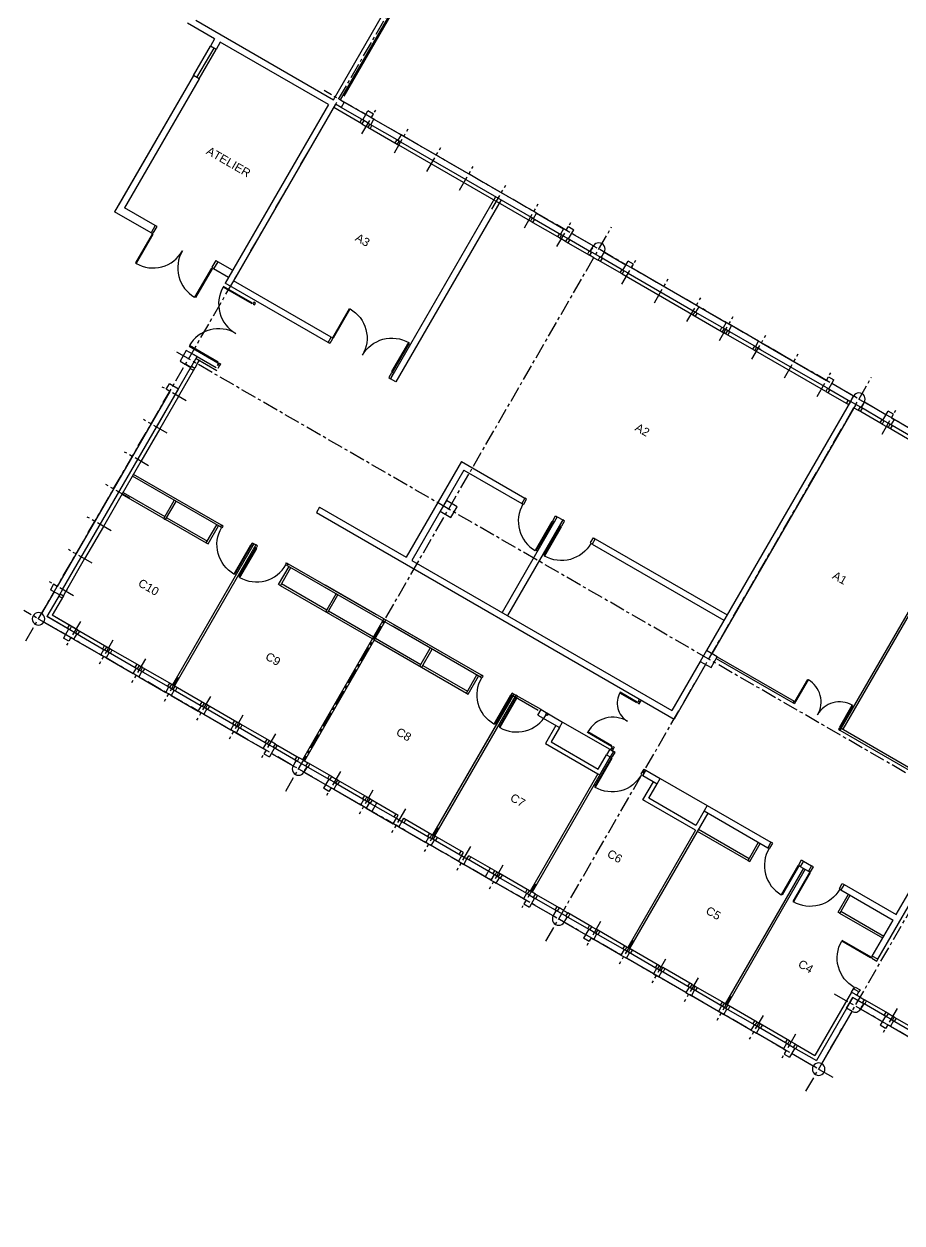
# Model space of a CAD drawing. Extents: x 1614 to 26454, y 2920 to 16595.
# Drawn here: x 2345 to 4450, y 8141 to 11017 of the extents above; entities that cross this region are included whole.
import ezdxf

# ---------------------------------------------------------------- set-up
doc = ezdxf.new("R2010")
doc.units = 0
doc.header["$MEASUREMENT"] = 0
doc.linetypes.add('AXES', pattern=[2, 1.25, -0.25, 0.25, -0.25])
doc.layers.get('0').update_dxf_attribs({"linetype": 'CONTINUOUS'})
for name, color, linetype in [('BA_APPUI_FENETRE', 140, 'CONTINUOUS'), ('BA_AXE_TRAME', 253, 'AXES'), ('BA_CLOISON_EXISTANTE', 4, 'CONTINUOUS'), ('BA_DOUBLAGE', 134, 'CONTINUOUS'), ('BA_MENUIS_EXTERIEURE', 6, 'CONTINUOUS'), ('BA_MENUIS_INTERIEURE', 202, 'CONTINUOUS'), ('BA_STRUCTURE', 5, 'CONTINUOUS'), ('TXT_REP_PIECE', 3, 'CONTINUOUS')]:
    doc.layers.add(name, color=color, linetype=linetype)

# ---------------------------------------------------------------- blocks, each defined once
blk = doc.blocks.new('baie1')
at = {"layer": 'BA_APPUI_FENETRE'}
blk.add_line((7.5, -5), (82.5, -5), dxfattribs=at)
at = {"layer": 'BA_DOUBLAGE'}
for p, q in [((4.5, 19), (0, 19)), ((85.5, 19), (90, 19))]:
    blk.add_line(p, q, dxfattribs=at)
at = {"layer": 'BA_MENUIS_EXTERIEURE'}
for p, q in [((4.5, 19), (85.5, 19)), ((4.5, 10), (4.5, 19)), ((4.5, 10), (85.5, 10)), ((10.5, 10), (10.5, 19)), ((79.5, 10), (79.5, 19)), ((85.5, 10), (85.5, 19))]:
    blk.add_line(p, q, dxfattribs=at)
at = {"layer": 'BA_STRUCTURE'}
for points in [[(0, 10), (7.5, 10), (7.5, -5), (0, -5)], [(90, -5), (82.5, -5), (82.5, 10), (90, 10)]]:
    blk.add_lwpolyline(points, dxfattribs=at)
blk = doc.blocks.new('baie2')
at = {"layer": 'BA_DOUBLAGE'}
blk.add_line((-12, 19), (0, 19), dxfattribs=at)
at = {"layer": 'BA_MENUIS_EXTERIEURE'}
for p, q in [((-78.3, 10), (-78.3, 19)), ((-12, 19), (-78.3, 19)), ((-12, 10), (-78.3, 10)), ((-72.3, 10), (-72.3, 19)), ((-18, 10), (-18, 19)), ((-12, 10), (-12, 19))]:
    blk.add_line(p, q, dxfattribs=at)
at = {"layer": 'BA_STRUCTURE'}
for p, q in [((-75, 0), (-75, 10)), ((0, 10), (-15, 10)), ((-15, 10), (-15, -15)), ((0, -15), (-15, -15)), ((0, -5), (0, -15))]:
    blk.add_line(p, q, dxfattribs=at)
blk = doc.blocks.new('P80_15')
for p, q in [((3.5, 96.5), (5.5, 96.5)), ((3.5, 16.5), (3.5, 96.5)), ((5.5, 16.5), (5.5, 96.6)), ((0, 0), (0, 15)), ((0, 15), (3.5, 15)), ((5, 0), (0, 0)), ((3.5, 16.5), (5.5, 16.5)), ((3.5, 15), (3.5, 13.5)), ((3.5, 13.5), (5, 13.5)), ((5, 13.5), (5, 0)), ((85, 13.5), (85, 0)), ((86.5, 13.5), (85, 13.5)), ((85, 0), (90, 0)), ((90, 15), (86.5, 15)), ((86.5, 15), (86.5, 13.5)), ((90, 0), (90, 15))]:
    blk.add_line(p, q)
for centre, radius, start, end in [((5.6, 15.7), 80.9, 359.5039, 90.0499), ((5, 13.5), 0, 270, 0), ((5.5, 16.5), 0, 270, 0)]:
    blk.add_arc(centre, radius, start, end)
blk = doc.blocks.new('P80_5')
for p, q in [((-5.5, 6.5), (-5.5, 86.6)), ((-3.5, 86.5), (-5.5, 86.5)), ((-3.5, 6.5), (-3.5, 86.5)), ((-90, 0), (-90, 5)), ((-90, 5), (-86.5, 5)), ((-85, 0), (-90, 0)), ((-86.5, 5), (-86.5, 3.5)), ((-86.5, 3.5), (-85, 3.5)), ((-85, 3.5), (-85, 0)), ((-3.5, 6.5), (-5.5, 6.5)), ((-5, 3.5), (-5, 0)), ((-3.5, 3.5), (-5, 3.5)), ((-5, 0), (0, 0)), ((0, 5), (-3.5, 5)), ((-3.5, 5), (-3.5, 3.5)), ((0, 0), (0, 5))]:
    blk.add_line(p, q)
for centre, radius, start, end in [((-5.6, 5.7), 80.9, 89.9501, 180.4961), ((-5.5, 6.5), 0, 180, 270), ((-5, 3.5), 0, 180, 270)]:
    blk.add_arc(centre, radius, start, end)
blk = doc.blocks.new('P160_15')
for p, q in [((3.5, 16.5), (3.5, 96.5)), ((3.5, 96.5), (5.5, 96.5)), ((5.5, 16.5), (5.5, 96.6)), ((167.5, 16.5), (167.5, 96.6)), ((169.5, 96.5), (167.5, 96.5)), ((169.5, 16.5), (169.5, 96.5)), ((0, 0), (0, 15)), ((0, 15), (3.5, 15)), ((5, 0), (0, 0)), ((3.5, 16.5), (5.5, 16.5)), ((3.5, 15), (3.5, 13.5)), ((3.5, 13.5), (5, 13.5)), ((5, 13.5), (5, 0)), ((169.5, 16.5), (167.5, 16.5)), ((168, 13.5), (168, 0)), ((169.5, 13.5), (168, 13.5)), ((168, 0), (173, 0)), ((169.5, 15), (169.5, 13.5)), ((173, 15), (169.5, 15)), ((173, 0), (173, 15))]:
    blk.add_line(p, q)
for centre, radius, start, end in [((5.6, 15.7), 80.9, 359.5039, 90.0499), ((167.4, 15.7), 80.9, 89.9501, 180.4961), ((5, 13.5), 0, 270, 0), ((5.5, 16.5), 0, 270, 0), ((167.5, 16.5), 0, 180, 270), ((168, 13.5), 0, 180, 270)]:
    blk.add_arc(centre, radius, start, end)

msp = doc.modelspace()

# ---------------------------------------------------------------- linework, layer by layer
at = {"layer": 'BA_APPUI_FENETRE'}
for p, q in [((3113, 10843.8), (3460.3, 11445.4)), ((2751.1, 10893), (2791.9, 10963.7)), ((3112.6, 10829.3), (3164.6, 10799.3)), ((3184.1, 10788.1), (3249.1, 10750.6)), ((3573.8, 10563.1), (3638.8, 10525.6)), ((3658.3, 10514.3), (3710.3, 10484.4)), ((3736.2, 10469.3), (3788.2, 10439.3)), ((3963.5, 10338.1), (4028.5, 10300.6)), ((4106.4, 10255.6), (4041.5, 10293.1)), ((4184.4, 10210.6), (4119.4, 10248.1)), ((4333.8, 10124.3), (4281.8, 10154.3)), ((4411.7, 10079.3), (4359.8, 10109.4)), ((2417.2, 9654.7), (2387.2, 9602.8)), ((2392.7, 9582.3), (2444.6, 9552.3)), ((2444.6, 9552.3), (2392.7, 9582.3)), ((3636.4, 9342.2), (3749.3, 9277.1)), ((2938.3, 9267.3), (2990.2, 9237.2)), ((3016.2, 9222.3), (3068.2, 9192.3)), ((3870.2, 9207.2), (3983.1, 9142.1)), ((3165.6, 9136), (3230.5, 9098.5)), ((3243.5, 9091), (3308.5, 9053.5)), ((3386.4, 9008.5), (3321.5, 9046)), ((3464.4, 8963.5), (3399.4, 9001)), ((3613.8, 8877.3), (3561.8, 8907.3)), ((3691.7, 8832.3), (3639.7, 8862.2)), ((4257.8, 8522.8), (4330.3, 8648.3)), ((4402.7, 8623.8), (4350.7, 8653.8)), ((4237.3, 8517.3), (4185.3, 8547.3))]:
    msp.add_line(p, q, dxfattribs=at)
at = {"layer": 'BA_AXE_TRAME', "ltscale": 30}
for p, q in [((2349.1, 9536.9), (3853, 12141.7)), ((5004.9, 9736.8), (3065, 10856.8)), ((3155.1, 10752.8), (3188.2, 10810.1)), ((3233, 10707.8), (3266.1, 10765.1)), ((3311, 10662.8), (3344.1, 10720.1)), ((3388.9, 10617.8), (3422, 10675.1)), ((3466.8, 10572.8), (3499.9, 10630.1)), ((3544.8, 10527.8), (3577.9, 10585.1)), ((2972.7, 9176.9), (3753.8, 10529.8)), ((3622.7, 10482.8), (3655.8, 10540.1)), ((3778.6, 10392.8), (3811.7, 10450.1)), ((3778.6, 10392.8), (3811.7, 10450.1)), ((3856.6, 10347.8), (3889.7, 10405.1)), ((3856.6, 10347.8), (3889.7, 10405.1)), ((3934.5, 10302.8), (3967.6, 10360.1)), ((3934.5, 10302.8), (3967.6, 10360.1)), ((4012.4, 10257.8), (4045.5, 10315.1)), ((4012.4, 10257.8), (4045.5, 10315.1)), ((4090.4, 10212.8), (4123.5, 10270.1)), ((6329.4, 8140.8), (2705, 10233.3)), ((4168.3, 10167.8), (4201.4, 10225.1)), ((3596.2, 8816.9), (4377.3, 10169.8)), ((4246.3, 10122.8), (4279.4, 10180.1)), ((2733.7, 10112.8), (2676.4, 10145.9)), ((2688.7, 10034.9), (2631.4, 10068)), ((4402.2, 10032.8), (4435.2, 10090.1)), ((2643.7, 9956.9), (2586.4, 9990)), ((2598.7, 9879), (2541.4, 9912.1)), ((2553.7, 9801.1), (2496.4, 9834.1)), ((4219.7, 8456.9), (5000.8, 9809.8)), ((2508.7, 9723.1), (2451.4, 9756.2)), ((2463.7, 9645.2), (2406.4, 9678.3)), ((4284.9, 8489.8), (2345, 9609.8)), ((2480.2, 9583.8), (2447.1, 9526.5)), ((2558.1, 9538.8), (2525, 9481.5)), ((2636.1, 9493.8), (2603, 9436.5)), ((2714, 9448.8), (2680.9, 9391.5)), ((2791.9, 9403.8), (2758.8, 9346.5)), ((2869.9, 9358.8), (2836.8, 9301.5)), ((2947.8, 9313.8), (2914.7, 9256.5)), ((3103.7, 9223.8), (3070.6, 9166.5)), ((3103.7, 9223.8), (3070.6, 9166.5)), ((3181.7, 9178.8), (3148.6, 9121.5)), ((3181.7, 9178.8), (3148.6, 9121.5)), ((3259.6, 9133.8), (3226.5, 9076.5)), ((3259.6, 9133.8), (3226.5, 9076.5)), ((3337.5, 9088.8), (3304.4, 9031.5)), ((3337.5, 9088.8), (3304.4, 9031.5)), ((3415.5, 9043.8), (3382.4, 8986.5)), ((3493.4, 8998.8), (3460.3, 8941.5)), ((3571.4, 8953.8), (3538.3, 8896.5)), ((3727.2, 8863.8), (3694.2, 8806.5)), ((3805.2, 8818.8), (3772.1, 8761.5)), ((3883.1, 8773.8), (3850, 8716.5)), ((3961.1, 8728.8), (3928, 8671.5)), ((4996, 8281.3), (4282.3, 8693.4)), ((4039, 8683.8), (4005.9, 8626.5)), ((4117, 8638.8), (4083.9, 8581.5)), ((4438.3, 8655.4), (4405.2, 8598.1)), ((4194.9, 8593.8), (4161.8, 8536.5))]:
    msp.add_line(p, q, dxfattribs=at)
at = {"layer": 'BA_CLOISON_EXISTANTE'}
for p, q in [((2757.7, 10214.5), (2807.3, 10185.8)), ((2760.2, 10218.8), (2805.5, 10192.6)), ((2812, 10203.9), (2808, 10197)), ((2816.3, 10201.4), (2809.8, 10190.1)), ((2815.8, 9810.2), (2605, 9932)), ((2818.3, 9814.6), (2607.5, 9936.3)), ((4644.4, 9917.3), (4301.4, 9323.2)), ((4648.7, 9914.8), (4308.2, 9325.1)), ((2680.4, 9830.7), (2705.4, 9874)), ((2684.7, 9828.2), (2709.7, 9871.5)), ((2680.4, 9830.7), (2684.7, 9828.2)), ((2782.2, 9771.9), (2807.2, 9815.2)), ((2786.5, 9769.4), (2811.5, 9812.7)), ((2896.3, 9769.6), (2701.3, 9431.8)), ((2900.6, 9767.1), (2705.6, 9429.3)), ((2782.2, 9771.9), (2786.5, 9769.4)), ((2900.6, 9767.1), (2896.3, 9769.6)), ((2896.3, 9769.6), (2900.6, 9767.1)), ((2896.3, 9769.6), (2900.6, 9767.1)), ((2900.6, 9767.1), (2896.3, 9769.6)), ((2978.6, 9722.1), (3189.4, 9600.3)), ((2955.4, 9671.9), (2980.4, 9715.2)), ((2959.7, 9669.4), (2984.7, 9712.7)), ((2976.1, 9717.7), (3186.9, 9596)), ((2959.7, 9669.4), (2955.4, 9671.9)), ((3351.7, 9500.8), (3065.2, 9666.2)), ((3368.3, 9497.1), (3067.7, 9670.6)), ((3068.5, 9606.6), (3093.5, 9649.9)), ((3072.8, 9604.1), (3097.8, 9647.4)), ((3072.8, 9604.1), (3068.5, 9606.6)), ((3208.1, 9589.6), (3013.1, 9251.8)), ((3212.4, 9587.1), (3017.4, 9249.3)), ((3439.4, 9450.2), (3228.5, 9572)), ((3441.9, 9454.6), (3231, 9576.3)), ((3294.2, 9476.3), (3319.2, 9519.6)), ((3298.5, 9473.8), (3323.5, 9517.1)), ((4004.7, 9494.5), (4189, 9388.1)), ((4007.2, 9498.8), (4191.5, 9392.4)), ((3294.2, 9476.3), (3298.5, 9473.8)), ((3405.7, 9411.9), (3430.7, 9455.2)), ((3410, 9409.4), (3435, 9452.7)), ((3519.8, 9409.6), (3324.8, 9071.8)), ((3524.2, 9407.1), (3329.2, 9069.3)), ((3405.7, 9411.9), (3410, 9409.4)), ((3577.9, 9370.2), (3517.3, 9405.2)), ((3584.8, 9372.1), (3519.8, 9409.6)), ((3512.3, 9396.6), (3324.8, 9071.8)), ((3818.3, 9392.5), (3821, 9397.3)), ((3822.6, 9390), (3825.4, 9394.8)), ((3620.2, 9334.3), (3595.2, 9291)), ((3628.9, 9329.3), (3608.9, 9294.6)), ((4301.4, 9323.2), (4467.6, 9227.2)), ((4303.9, 9327.6), (4465.8, 9234.1)), ((3595.2, 9291), (3721.1, 9218.3)), ((3608.9, 9294.6), (3721.8, 9229.4)), ((3721.8, 9229.4), (3741.8, 9264.1)), ((3753.3, 9279.9), (3751, 9276.1)), ((3757.6, 9277.4), (3755.4, 9273.6)), ((3750.5, 9259.1), (3563, 8934.3)), ((3725.5, 9215.8), (3750.5, 9259.1)), ((3721.1, 9218.3), (3558.6, 8936.8)), ((3721.1, 9218.3), (3725.5, 9215.8)), ((3829.1, 9156), (3854.1, 9199.3)), ((3842.7, 9159.6), (3862.7, 9194.3)), ((3955, 9083.3), (3829.1, 9156)), ((3833.4, 9153.5), (3829.1, 9156)), ((3955.6, 9094.4), (3842.7, 9159.6)), ((3984.3, 9124.1), (3796.8, 8799.3)), ((3975.6, 9129.1), (3955.6, 9094.4)), ((3955, 9083.3), (3792.5, 8801.8)), ((4080.9, 9010.6), (4105.9, 9053.9)), ((4085.2, 9008.1), (4110.2, 9051.4)), ((4080.9, 9010.6), (4085.2, 9008.1)), ((4213.8, 8991.6), (4026.3, 8666.8)), ((4218.1, 8989.1), (4030.6, 8664.3)), ((4296.7, 8886), (4321.7, 8929.3)), ((4301.1, 8883.5), (4326.1, 8926.8)), ((4301.1, 8883.5), (4296.7, 8886))]:
    msp.add_line(p, q, dxfattribs=at)
at = {"layer": 'BA_DOUBLAGE'}
for p, q in [((3155.2, 10777.1), (3165.6, 10771.1)), ((3169.5, 10768.8), (3165.6, 10771.1)), ((3239.7, 10728.3), (3243.6, 10726.1)), ((3559.2, 10543.8), (3243.6, 10726.1)), ((3629.4, 10503.3), (3633.3, 10501.1)), ((3711.2, 10456.1), (3701.1, 10461.9)), ((3711.2, 10456.1), (3701.1, 10461.9)), ((3711.2, 10456.1), (3721.3, 10450.2)), ((3778.8, 10417.1), (3951.5, 10317.3)), ((4019.1, 10278.3), (4023, 10276.1)), ((4026.9, 10273.8), (4023, 10276.1)), ((2760.5, 10201.3), (2766.3, 10211.4)), ((4267.2, 10135.1), (4094.4, 10234.8)), ((2760.5, 10201.3), (2754.6, 10191.2)), ((4334.8, 10096.1), (4344.9, 10090.2)), ((4334.8, 10096.1), (4344.9, 10090.2)), ((2439.5, 9645.3), (2445.5, 9655.7)), ((2447.7, 9659.6), (2445.5, 9655.7)), ((2459.2, 9571.6), (2469.6, 9565.6)), ((3015.2, 9250.6), (3005.1, 9256.4)), ((3015.2, 9250.6), (3005.1, 9256.4)), ((3015.2, 9250.6), (3025.3, 9244.7)), ((3175, 9158.3), (3171.1, 9160.6)), ((3323.1, 9072.8), (3327, 9070.6)), ((3330.9, 9068.3), (3327, 9070.6)), ((3479, 8982.8), (3482.9, 8980.6)), ((3638.8, 8890.6), (3628.7, 8896.4)), ((3638.8, 8890.6), (3648.9, 8884.7)), ((3638.8, 8890.6), (3648.9, 8884.7)), ((4349.8, 8682.1), (4328.9, 8694.2)), ((4349.8, 8682.1), (4339.7, 8687.9)), ((4349.8, 8682.1), (4339.7, 8687.9)), ((4349.8, 8682.1), (4359.9, 8676.3)), ((4349.8, 8682.1), (4359.9, 8676.3)), ((4349.8, 8682.1), (4359.9, 8676.3)), ((4194.7, 8569.6), (4184.4, 8575.6))]:
    msp.add_line(p, q, dxfattribs=at)
at = {"layer": 'BA_MENUIS_EXTERIEURE'}
for p, q in [((2759.7, 10888), (2800.6, 10958.7)), ((2764.9, 10885), (2805.7, 10955.7)), ((3155.2, 10777.1), (3087.7, 10816.1)), ((3159.7, 10784.9), (3105.3, 10816.3)), ((3154.5, 10787.9), (3150, 10780.1)), ((3159.7, 10784.9), (3155.2, 10777.1)), ((3174, 10776.6), (3169.5, 10768.8)), ((3169.5, 10768.8), (3239.7, 10728.3)), ((3174, 10776.6), (3244.2, 10736.1)), ((3179.2, 10773.6), (3174.7, 10765.8)), ((3239, 10739.1), (3234.5, 10731.3)), ((3244.2, 10736.1), (3239.7, 10728.3)), ((3563.7, 10551.6), (3559.2, 10543.8)), ((3559.2, 10543.8), (3629.4, 10503.3)), ((3563.7, 10551.6), (3633.9, 10511.1)), ((3568.9, 10548.6), (3564.4, 10540.8)), ((3628.7, 10514.1), (3624.2, 10506.3)), ((3633.9, 10511.1), (3629.4, 10503.3)), ((3725.8, 10458), (3721.3, 10450.2)), ((3778.8, 10417.1), (3721.3, 10450.2)), ((3783.3, 10424.9), (3725.8, 10458)), ((3731, 10455), (3726.5, 10447.2)), ((3778.1, 10427.9), (3773.6, 10420.1)), ((3783.3, 10424.9), (3778.8, 10417.1)), ((3953.4, 10326.6), (3948.9, 10318.8)), ((3953.4, 10326.6), (4023.6, 10286.1)), ((3948.9, 10318.8), (4019.1, 10278.3)), ((3958.6, 10323.6), (3954.1, 10315.8)), ((4018.4, 10289.1), (4013.9, 10281.3)), ((4023.6, 10286.1), (4019.1, 10278.3)), ((4031.4, 10281.6), (4026.9, 10273.8)), ((4097, 10233.3), (4026.9, 10273.8)), ((4101.5, 10241.1), (4031.4, 10281.6)), ((4036.6, 10278.6), (4032.1, 10270.8)), ((4096.3, 10244.1), (4091.8, 10236.3)), ((4101.5, 10241.1), (4097, 10233.3)), ((2707.7, 10127.9), (2746.8, 10195.7)), ((2715.5, 10123.4), (2754.6, 10191.2)), ((2743.8, 10190.5), (2751.6, 10186)), ((2746.8, 10195.7), (2754.6, 10191.2)), ((2707.7, 10127.9), (2662.7, 10049.9)), ((2715.5, 10123.4), (2670.5, 10045.4)), ((4271.7, 10142.9), (4267.2, 10135.1)), ((4267.2, 10135.1), (4321.8, 10103.6)), ((4271.7, 10142.9), (4326.3, 10111.4)), ((4276.9, 10139.9), (4272.4, 10132.1)), ((4321.1, 10114.4), (4316.6, 10106.6)), ((4326.3, 10111.4), (4321.8, 10103.6)), ((2670.5, 10045.4), (2625.5, 9967.5)), ((2625.5, 9967.5), (2580.5, 9889.5)), ((2580.5, 9889.5), (2535.5, 9811.6)), ((2535.5, 9811.6), (2490.5, 9733.7)), ((2447.7, 9659.6), (2490.5, 9733.7)), ((2431.7, 9649.8), (2400.2, 9595.3)), ((2439.5, 9645.3), (2412.5, 9598.6)), ((2428.7, 9644.6), (2436.5, 9640.1)), ((2431.7, 9649.8), (2439.5, 9645.3)), ((2474.2, 9552.5), (2400.2, 9595.3)), ((2454.7, 9563.8), (2400.3, 9595.2)), ((2473.5, 9563.3), (2412.5, 9598.6)), ((2459.2, 9571.6), (2412.6, 9598.5)), ((2449.5, 9566.8), (2454, 9574.6)), ((2454.7, 9563.8), (2459.2, 9571.6)), ((3170.5, 9150.5), (3175, 9158.3)), ((3170.5, 9150.5), (3240.6, 9110)), ((3175, 9158.3), (3242.5, 9119.3)), ((3175.7, 9147.5), (3180.2, 9155.3)), ((3191.1, 9149), (3179.1, 9128.2)), ((3232.9, 9114.5), (3237.4, 9122.3)), ((3238, 9111.5), (3242.5, 9119.3)), ((3248.4, 9105.5), (3318.6, 9065)), ((3251, 9104), (3255.5, 9111.8)), ((3255.5, 9111.8), (3323.1, 9072.8)), ((3256.2, 9101), (3260.7, 9108.8)), ((3313.4, 9068), (3317.9, 9075.8)), ((3318.6, 9065), (3323.1, 9072.8)), ((3326.4, 9060.5), (3330.9, 9068.3)), ((3396.5, 9020), (3326.4, 9060.5)), ((3398.4, 9029.3), (3330.9, 9068.3)), ((3331.6, 9057.5), (3336.1, 9065.3)), ((3388.7, 9024.5), (3393.2, 9032.3)), ((3393.9, 9021.5), (3398.4, 9029.3)), ((3474.5, 8975), (3404.3, 9015.5)), ((3406.9, 9014), (3411.4, 9021.8)), ((3479, 8982.8), (3411.4, 9021.8)), ((3412.1, 9011), (3416.6, 9018.8)), ((3462.9, 8992.1), (3450.9, 8971.3)), ((3469.3, 8978), (3473.8, 8985.8)), ((3474.5, 8975), (3479, 8982.8)), ((4328.9, 8694.2), (4241.4, 8542.6)), ((4332.3, 8681.8), (4244.7, 8530.3)), ((4190.2, 8561.8), (4194.7, 8569.6)), ((4190.2, 8561.8), (4244.7, 8530.3)), ((4194.7, 8569.6), (4241.4, 8542.6)), ((4195.4, 8558.8), (4199.9, 8566.6))]:
    msp.add_line(p, q, dxfattribs=at)
at = {"layer": 'BA_MENUIS_INTERIEURE'}
for p, q in [((2659.9, 10533), (2649.9, 10515.7)), ((2655, 10514.5), (2664.2, 10530.5)), ((2664.2, 10530.5), (2659.9, 10533)), ((2652.2, 10512.7), (2612.2, 10443.4)), ((2653.9, 10511.7), (2613.9, 10442.3)), ((2649.9, 10515.7), (2652.9, 10514)), ((2652.2, 10512.7), (2653.9, 10511.7)), ((2652.9, 10514), (2653.7, 10515.3)), ((2653.7, 10515.3), (2655, 10514.5)), ((2612.2, 10443.4), (2613.9, 10442.4)), ((2796.1, 10433), (2805.4, 10449)), ((2809.7, 10446.5), (2799.7, 10429.2)), ((2805.4, 10449), (2809.7, 10446.5)), ((2794.2, 10430.7), (2754.1, 10361.3)), ((2795.9, 10429.7), (2755.9, 10360.4)), ((2795.9, 10429.7), (2794.2, 10430.7)), ((2797.4, 10432.3), (2796.1, 10433)), ((2796.7, 10431), (2797.4, 10432.3)), ((2799.7, 10429.2), (2796.7, 10431)), ((2891.9, 10345.4), (2822.5, 10385.4)), ((2823.6, 10387.1), (2822.6, 10385.4)), ((2892.9, 10347.1), (2823.6, 10387.1)), ((2755.9, 10360.4), (2754.2, 10361.4)), ((2892.9, 10347.1), (2891.9, 10345.4)), ((2896, 10349.4), (2894.2, 10346.4)), ((2894.2, 10346.4), (2895.5, 10345.6)), ((2895.5, 10345.6), (2894.8, 10344.3)), ((2894.8, 10344.3), (2897.8, 10342.6)), ((2900.3, 10346.9), (2896, 10349.4)), ((2897.8, 10342.6), (2900.3, 10346.9)), ((2809.9, 10203.4), (2740.7, 10243.4)), ((2810.9, 10205.1), (2741.5, 10245.2)), ((2743.2, 10247.7), (2744.2, 10249.4)), ((2809.5, 10199.6), (2811.2, 10202.6)), ((2813.8, 10197.1), (2809.5, 10199.6)), ((2809.9, 10203.4), (2810.9, 10205.1)), ((2811.2, 10202.6), (2812.5, 10201.9)), ((2812.5, 10201.9), (2813.3, 10203.2)), ((2813.3, 10203.2), (2816.3, 10201.4)), ((2816.3, 10201.4), (2813.8, 10197.1)), ((2582.5, 9893), (2682.9, 9835)), ((2580, 9888.7), (2782.2, 9771.9)), ((2687.2, 9832.5), (2784.7, 9776.3)), ((3180.6, 9541.9), (2959.7, 9669.4)), ((3071, 9611), (2962.2, 9673.8)), ((3183.1, 9546.3), (3075.3, 9608.5)), ((3184.9, 9539.4), (3405.7, 9411.9)), ((3187.4, 9543.8), (3296.7, 9480.7)), ((3301, 9478.2), (3408.2, 9416.3)), ((4194.3, 9392.1), (4224.3, 9444)), ((4195.6, 9391.3), (4225.7, 9443.4)), ((4224.3, 9444), (4225.6, 9443.3)), ((3814.2, 9388.5), (3773.5, 9412)), ((3815.2, 9390.2), (3774.5, 9413.7)), ((3815.2, 9390.2), (3814.2, 9388.5)), ((3818.3, 9392.5), (3816.5, 9389.5)), ((3816.5, 9389.5), (3817.8, 9388.7)), ((3817.8, 9388.7), (3817.1, 9387.4)), ((3817.1, 9387.4), (3820.1, 9385.7)), ((3822.6, 9390), (3818.3, 9392.5)), ((3820.1, 9385.7), (3822.6, 9390)), ((4189, 9388.1), (4191.5, 9392.4)), ((4192.2, 9386.2), (4189, 9388.1)), ((4191.5, 9392.4), (4193.8, 9391.1)), ((4194.2, 9389.6), (4192.2, 9386.2)), ((4193.8, 9391.1), (4193.2, 9390.1)), ((4193.2, 9390.1), (4194.2, 9389.6)), ((4194.3, 9392.1), (4195.6, 9391.3)), ((4300.8, 9330.6), (4330.9, 9382.6)), ((4302.1, 9329.8), (4332.1, 9381.8)), ((4332.1, 9381.8), (4330.8, 9382.6)), ((3695.7, 9317.2), (3696.7, 9319)), ((3754.7, 9285.5), (3696.7, 9319)), ((4300.1, 9328.5), (4298.1, 9325.1)), ((4298.1, 9325.1), (4301.4, 9323.2)), ((4301, 9327.9), (4300.1, 9328.5)), ((4302.1, 9329.8), (4300.8, 9330.6)), ((4301.6, 9328.9), (4301, 9327.9)), ((4301.4, 9323.2), (4303.9, 9327.6)), ((4303.9, 9327.6), (4301.6, 9328.9)), ((3753.7, 9283.7), (3695.7, 9317.2)), ((3753.3, 9279.9), (3755, 9283)), ((3757.6, 9277.4), (3753.3, 9279.9)), ((3753.7, 9283.7), (3754.7, 9285.5)), ((3755, 9283), (3756.3, 9282.2)), ((3756.3, 9282.2), (3757.1, 9283.5)), ((3757.1, 9283.5), (3760.1, 9281.8)), ((3760.1, 9281.8), (3757.6, 9277.4)), ((3959.3, 9080.8), (4080.9, 9010.6)), ((3961.8, 9085.1), (4083.4, 9014.9)), ((4406.4, 8828.4), (4303.6, 8887.8)), ((4403.9, 8824.1), (4301.1, 8883.5))]:
    msp.add_line(p, q, dxfattribs=at)
for centre, radius, start, end in [((2653.9, 10511.7), 0, 330, 60), ((2655, 10514.5), 0, 330, 60), ((2654.4, 10512.3), 80.9, 239.9501, 330.4961), ((2794.5, 10431.4), 80.9, 149.5039, 240.0499), ((2794.2, 10430.7), 0, 60, 150), ((2796.1, 10433), 0, 60, 150), ((2892.6, 10344.9), 80.9, 149.9501, 240.4961), ((2891.9, 10345.4), 0, 240, 330), ((2894.8, 10344.3), 0, 240, 330), ((2811.7, 10204.8), 80.9, 59.5039, 150.0499), ((2810.9, 10205.1), 0, 330, 60), ((2813.3, 10203.2), 0, 330, 60), ((4195.4, 9390.8), 60.7, 329.5039, 60.0499), ((3817.1, 9387.4), 50, 148.3008, 240), ((3814.2, 9388.5), 0, 240, 330), ((3817.1, 9387.4), 0, 240, 330), ((4194.2, 9389.6), 0, 240, 330), ((4195.6, 9391.3), 0, 240, 330), ((4300.5, 9330.1), 60.7, 59.9501, 150.4961), ((3756.8, 9284.7), 69.1, 59.2744, 150.3005), ((4300.1, 9328.5), 0, 150, 240), ((4300.8, 9330.6), 0, 150, 240), ((3754.7, 9285.5), 0, 330, 60), ((3757.1, 9283.5), 0, 330, 60)]:
    msp.add_arc(centre, radius, start, end, dxfattribs=at)
at = {"layer": 'BA_STRUCTURE'}
for p, q in [((3087, 10834.8), (3640.1, 11792.9)), ((3104, 10834.3), (3653.1, 11785.4)), ((2801.9, 10981.1), (2736.8, 11018.6)), ((2756.8, 11025.4), (3087, 10834.8)), ((2801.9, 10981.1), (2791.9, 10963.7)), ((2805.7, 10955.7), (2791.9, 10963.7)), ((2815.7, 10973.1), (2805.7, 10955.7)), ((3074.7, 10823.6), (2815.7, 10973.1)), ((2751.1, 10893), (2562.4, 10566.2)), ((2751.1, 10893), (2572.4, 10583.6)), ((2764.9, 10885), (2586.2, 10575.6)), ((2764.9, 10885), (2751.1, 10893)), ((3074.7, 10823.6), (2827.2, 10394.9)), ((3092.2, 10823.9), (2847.7, 10400.4)), ((3105.2, 10816.4), (3092.2, 10823.9)), ((3104, 10834.3), (3112.6, 10829.3)), ((3112.6, 10829.3), (3105.2, 10816.4)), ((3157.1, 10786.4), (3169.6, 10808)), ((3170.1, 10778.9), (3157.1, 10786.4)), ((3182.6, 10800.5), (3169.6, 10808)), ((3177.6, 10791.8), (3182.6, 10800.5)), ((3248.1, 10733.9), (3566.3, 10550.1)), ((3567.3, 10566.8), (3255.6, 10746.8)), ((3475.8, 10602.4), (3223.8, 10165.9)), ((3488.8, 10594.9), (3236.8, 10158.4)), ((2649.9, 10515.7), (2562.4, 10566.2)), ((2659.9, 10533), (2586.2, 10575.6)), ((3566.3, 10550.1), (3573.8, 10563.1)), ((3573.8, 10563.1), (3567.3, 10566.8)), ((3702.7, 10471.4), (3710.3, 10484.4)), ((3707.7, 10480), (3702.7, 10471.4)), ((3707.7, 10480), (3702.7, 10471.4)), ((3702.7, 10471.4), (3728.7, 10456.4)), ((3728.7, 10456.4), (3736.2, 10469.4)), ((3736.2, 10469.3), (3728.7, 10456.4)), ((2845.2, 10426.1), (2809.7, 10446.5)), ((3733.7, 10465), (3728.7, 10456.4)), ((3780.7, 10426.4), (3793.2, 10448)), ((3806.2, 10440.5), (3793.2, 10448)), ((3801.2, 10431.8), (3806.2, 10440.5)), ((2835.2, 10408.7), (2799.7, 10429.2)), ((3793.7, 10418.9), (3780.7, 10426.4)), ((3793.7, 10418.9), (3949.5, 10328.9)), ((3957, 10341.8), (3801.2, 10431.8)), ((3074, 10252.4), (2827.2, 10394.9)), ((3081.5, 10265.4), (2847.7, 10400.4)), ((4098.9, 10242.6), (4274.3, 10141.4)), ((4111.9, 10235.1), (4105.4, 10238.9)), ((4112.9, 10251.8), (4268.8, 10161.8)), ((2745.2, 10192.8), (2760.2, 10218.8)), ((2747.2, 10226.3), (2760.2, 10218.8)), ((2745.2, 10192.8), (2732.1, 10200.4)), ((2736.5, 10197.8), (2745.2, 10192.8)), ((2736.5, 10197.8), (2745.2, 10192.8)), ((2686, 10140.4), (2693.5, 10153.4)), ((2715.2, 10140.9), (2693.5, 10153.4)), ((3236.8, 10158.4), (3223.8, 10165.9)), ((4268.8, 10161.8), (4273.8, 10170.5)), ((4273.8, 10170.5), (4286.8, 10163)), ((4274.3, 10141.4), (4286.8, 10163)), ((2694.7, 10135.4), (2424.7, 9667.7)), ((2437.7, 9660.2), (2715.2, 10140.9)), ((2694.7, 10135.4), (2686, 10140.4)), ((2690.9, 10128.9), (2694.7, 10135.4)), ((4326.3, 10111.4), (4333.8, 10124.4)), ((4333.8, 10124.3), (4326.3, 10111.4)), ((4326.3, 10111.4), (3981.3, 9513.8)), ((4339.3, 10103.9), (3994.3, 9506.3)), ((4331.3, 10120), (4326.3, 10111.4)), ((4352.2, 10096.4), (4326.3, 10111.4)), ((4352.2, 10096.4), (4359.8, 10109.4)), ((4357.2, 10105), (4352.2, 10096.4)), ((4357.2, 10105), (4352.2, 10096.4)), ((3394.2, 9967), (3261.7, 9737.5)), ((3394.2, 9967), (3545.8, 9879.5)), ((3399.7, 9946.5), (3274.7, 9730)), ((3399.7, 9946.5), (3538.3, 9866.5)), ((3053.9, 9857.5), (3046.4, 9844.6)), ((3046.4, 9844.6), (3903.8, 9349.6)), ((3053.9, 9857.5), (3261.7, 9737.5)), ((3623.7, 9834.5), (3491.2, 9605)), ((3636.7, 9827), (3504.2, 9597.5)), ((3623.7, 9834.5), (3636.7, 9827)), ((3714.7, 9782), (4030.8, 9599.5)), ((3707.2, 9769), (4023.3, 9586.5)), ((3274.7, 9730), (3898.3, 9370)), ((2416, 9672.7), (2408.5, 9659.7)), ((2424.7, 9667.7), (2416, 9672.7)), ((2430.2, 9647.2), (2408.5, 9659.7)), ((2437.7, 9660.2), (2430.2, 9647.2)), ((2452.1, 9565.3), (2439.6, 9543.6)), ((2465.1, 9557.8), (2452.1, 9565.3)), ((2452.6, 9536.1), (2439.6, 9543.6)), ((2457.6, 9544.8), (2452.6, 9536.1)), ((3966.3, 9487.8), (3898.3, 9370)), ((3979.3, 9480.3), (3903.8, 9349.6)), ((3577.3, 9359.1), (3584.8, 9372.1)), ((3577.3, 9359.1), (3584.8, 9372.1)), ((3577.3, 9359.1), (3628.9, 9329.3)), ((3584.8, 9372.1), (3636.4, 9342.2)), ((3628.9, 9329.3), (3636.4, 9342.2)), ((3749.3, 9277.1), (3741.8, 9264.1)), ((3741.8, 9264.1), (3750.5, 9259.1)), ((3749.3, 9277.1), (3758, 9272.1)), ((2997.7, 9250.3), (2990.2, 9237.2)), ((2992.7, 9241.6), (2997.7, 9250.3)), ((2992.7, 9241.6), (2997.7, 9250.3)), ((2997.7, 9250.3), (3023.7, 9235.3)), ((3023.7, 9235.3), (3016.2, 9222.2)), ((3016.2, 9222.3), (3023.7, 9235.3)), ((3828.4, 9214.1), (3862.7, 9194.3)), ((3835.9, 9227.1), (3870.2, 9207.2)), ((3862.7, 9194.3), (3870.2, 9207.2)), ((3983.1, 9142.1), (3975.6, 9129.1)), ((3975.6, 9129.1), (4128.2, 9041)), ((3983.1, 9142.1), (4135.7, 9054)), ((4391.9, 8773.3), (4559.1, 9062.9)), ((4436.4, 8880.4), (4546.1, 9070.4)), ((4213.7, 9009), (4233.3, 8997.6)), ((4206.2, 8996), (4225.8, 8984.6)), ((4311.2, 8952.6), (4436.4, 8880.4)), ((4303.7, 8939.6), (4428.9, 8867.4)), ((3621.3, 8890.3), (3613.7, 8877.2)), ((3613.8, 8877.3), (3621.3, 8890.3)), ((3647.2, 8875.3), (3621.3, 8890.3)), ((3647.2, 8875.3), (3639.7, 8862.2)), ((3642.2, 8866.6), (3647.2, 8875.3)), ((3642.2, 8866.6), (3647.2, 8875.3)), ((4378.9, 8780.8), (4428.9, 8867.4)), ((4328.9, 8694.2), (4333.9, 8702.8)), ((4341.9, 8686.7), (4346.9, 8695.3)), ((4317.2, 8655.9), (4332.2, 8681.9)), ((4332.3, 8681.8), (4324.8, 8668.8)), ((4324.8, 8668.8), (4332.3, 8681.8)), ((4327.3, 8673.2), (4332.3, 8681.8)), ((4327.3, 8673.2), (4332.3, 8681.8)), ((4332.3, 8681.8), (4358.3, 8666.8)), ((4358.3, 8666.8), (4332.3, 8681.8)), ((4358.3, 8666.8), (4350.7, 8653.8)), ((4358.3, 8666.8), (4350.7, 8653.8)), ((4350.8, 8653.8), (4358.3, 8666.8)), ((4353.3, 8658.2), (4358.3, 8666.8)), ((4353.3, 8658.2), (4358.3, 8666.8)), ((4330.3, 8648.4), (4317.2, 8655.9)), ((4172.4, 8554.8), (4167.4, 8546.1)), ((4167.4, 8546.1), (4180.3, 8538.6)), ((4179.9, 8567.8), (4192.8, 8560.3)), ((4192.8, 8560.3), (4180.3, 8538.6))]:
    msp.add_line(p, q, dxfattribs=at)
for points in [[(3170.1, 10778.9), (3176.6, 10775.1), (3184.1, 10788.1), (3177.6, 10791.8)], [(3255.6, 10746.8), (3249.1, 10750.6), (3241.6, 10737.6), (3248.1, 10733.9)], [(3645.3, 10521.8), (3638.8, 10525.6), (3631.3, 10512.6), (3637.8, 10508.9)], [(3949.5, 10328.9), (3956, 10325.1), (3963.5, 10338.1), (3957, 10341.8)], [(4035, 10296.8), (4028.5, 10300.6), (4021, 10287.6), (4027.5, 10283.9)], [(4035, 10296.8), (4041.5, 10293.1), (4034, 10280.1), (4027.5, 10283.9)], [(4105.4, 10238.9), (4098.9, 10242.6), (4106.4, 10255.6), (4112.9, 10251.8)], [(3166.6, 9152.8), (3173.1, 9149), (3165.6, 9136), (3159.1, 9139.8)], [(3237, 9094.8), (3230.5, 9098.5), (3238, 9111.5), (3244.5, 9107.8)], [(3244.5, 9107.8), (3251, 9104), (3243.5, 9091), (3237, 9094.8)], [(3315, 9049.8), (3308.5, 9053.5), (3316, 9066.5), (3322.5, 9062.8)], [(3315, 9049.8), (3321.5, 9046), (3329, 9059), (3322.5, 9062.8)], [(3400.4, 9017.8), (3393.9, 9021.5), (3386.4, 9008.5), (3392.9, 9004.8)], [(3392.9, 9004.8), (3399.4, 9001), (3406.9, 9014), (3400.4, 9017.8)], [(3478.4, 8972.8), (3471.9, 8976.5), (3464.4, 8963.5), (3470.9, 8959.8)]]:
    msp.add_lwpolyline(points, dxfattribs=at)
for points in [[(2734.2, 10233.8), (2719.2, 10207.8), (2745.2, 10192.8), (2760.2, 10218.8)], [(3357.7, 9873.8), (3342.7, 9847.8), (3368.7, 9832.8), (3383.7, 9858.8)], [(3981.3, 9513.8), (3966.3, 9487.8), (3992.2, 9472.8), (4007.2, 9498.8)]]:
    msp.add_lwpolyline(points, close=True, dxfattribs=at)
for centre, start, end in [((3723.2, 10476.8), 330, 150.299), ((4346.8, 10116.8), 329.701, 150), ((2379.7, 9589.8), 150, 330.299), ((2379.7, 9589.8), 330, 150), ((3003.2, 9229.8), 149.701, 330), ((3626.8, 8869.8), 150, 330.299), ((4337.8, 8661.3), 239.8505, 330), ((4250.3, 8509.8), 149.701, 330), ((4250.3, 8509.8), 330, 150)]:
    msp.add_arc(centre, 15, start, end, dxfattribs=at)

# ---------------------------------------------------------------- block references
at = {"layer": 'BA_MENUIS_INTERIEURE', "xscale": -1}
for name, p, rotation in [('P160_15', (3223.8, 10165.9), 329.9999999999999), ('P80_5', (2896.3, 9769.6), 149.9999999999999), ('P80_15', (3636.7, 9827), 149.9999999999999), ('P80_5', (3519.8, 9409.6), 149.9999999999974), ('P80_15', (3758, 9272.1), 149.9999999999999), ('P80_15', (4233.3, 8997.6), 149.9999999999999), ('P80_15', (4391.9, 8773.3), 60.00000000000485)]:
    msp.add_blockref(name, p, dxfattribs=dict(at, rotation=rotation))
at = {"layer": 'BA_MENUIS_INTERIEURE'}
for name, p, rotation in [('P80_15', (3623.7, 9834.5), 150), ('P80_5', (2900.6, 9767.1), 150.0000000000024), ('P80_5', (3524.2, 9407.1), 150.0000000000063), ('P80_15', (4213.7, 9009), 150.0000000000038)]:
    msp.add_blockref(name, p, dxfattribs=dict(at, rotation=rotation))
at = {"layer": 'BA_STRUCTURE'}
for name, p, rotation in [('baie2', (3642.8, 10517.5), 150.0000000000003), ('baie1', (4500.1, 10022.5), 150.0000000000006), ('baie1', (2460.1, 9549.1), 330.0000000000006), ('baie1', (2538.1, 9504.1), 330.0000000000006), ('baie1', (2616, 9459.1), 330.0000000000006), ('baie1', (2693.9, 9414.1), 330.0000000000006), ('baie1', (2771.9, 9369.1), 330.0000000000006), ('baie1', (2849.8, 9324.1), 330.0000000000006), ('baie2', (3083.7, 9189.1), 329.9999999999999), ('baie1', (3083.7, 9189.1), 329.9999999999999), ('baie2', (3707.2, 8829.1), 330.0000000000003), ('baie2', (4418.2, 8620.7), 329.9999999999998), ('baie1', (4418.2, 8620.7), 329.9999999999998)]:
    msp.add_blockref(name, p, dxfattribs=dict(at, rotation=rotation))
at = {"layer": 'BA_STRUCTURE', "xscale": -1}
for name, p, rotation in [('baie2', (4422.2, 10067.5), 149.9999999999995), ('baie2', (2927.8, 9279.1), 329.9999999999995), ('baie1', (3551.3, 8919.1), 330.0000000000001), ('baie2', (3551.3, 8919.1), 330.0000000000001), ('baie1', (3785.1, 8784.1), 329.9999999999993), ('baie1', (3863.1, 8739.1), 329.9999999999993), ('baie1', (3941, 8694.1), 329.9999999999993), ('baie1', (4019, 8649.1), 329.9999999999993), ('baie1', (4096.9, 8604.1), 329.9999999999993), ('baie1', (4174.9, 8559.1), 329.9999999999993)]:
    msp.add_blockref(name, p, dxfattribs=dict(at, rotation=rotation))

# ---------------------------------------------------------------- texts
at = {"layer": 'TXT_REP_PIECE', "char_height": 20, "width": 224.767, "attachment_point": 5, "rotation": 330}
for s, insert in [('{\\fArial|b0|i0|c0|p34;ATELIER}', (2835.6, 10685.8)), ('{\\fArial|b0|i0|c0|p34;A3}', (3156.9, 10498.4)), ('{\\fArial|b0|i0|c0|p34;A2}', (3827.7, 10043.2)), ('{\\fArial|b0|i0|c0|p34;A1}', (4301, 9688)), ('{\\fArial|b0|i0|c0|p34;C10}', (2643.9, 9665.6)), ('{\\fArial|b0|i0|c0|p34;C9}', (2942.1, 9493.5)), ('{\\fArial|b0|i0|c0|p34;C8}', (3255.6, 9312.5)), ('{\\fArial|b0|i0|c0|p34;C7}', (3528.9, 9154.7)), ('{\\fArial|b0|i0|c0|p34;C6}', (3761.4, 9020.4)), ('{\\fArial|b0|i0|c0|p34;C5}', (3998, 8883.9)), ('{\\fArial|b0|i0|c0|p34;C4}', (4219.3, 8756.1))]:
    msp.add_mtext(s, dxfattribs=dict(at, insert=insert))

doc.saveas('drawing.dxf')
